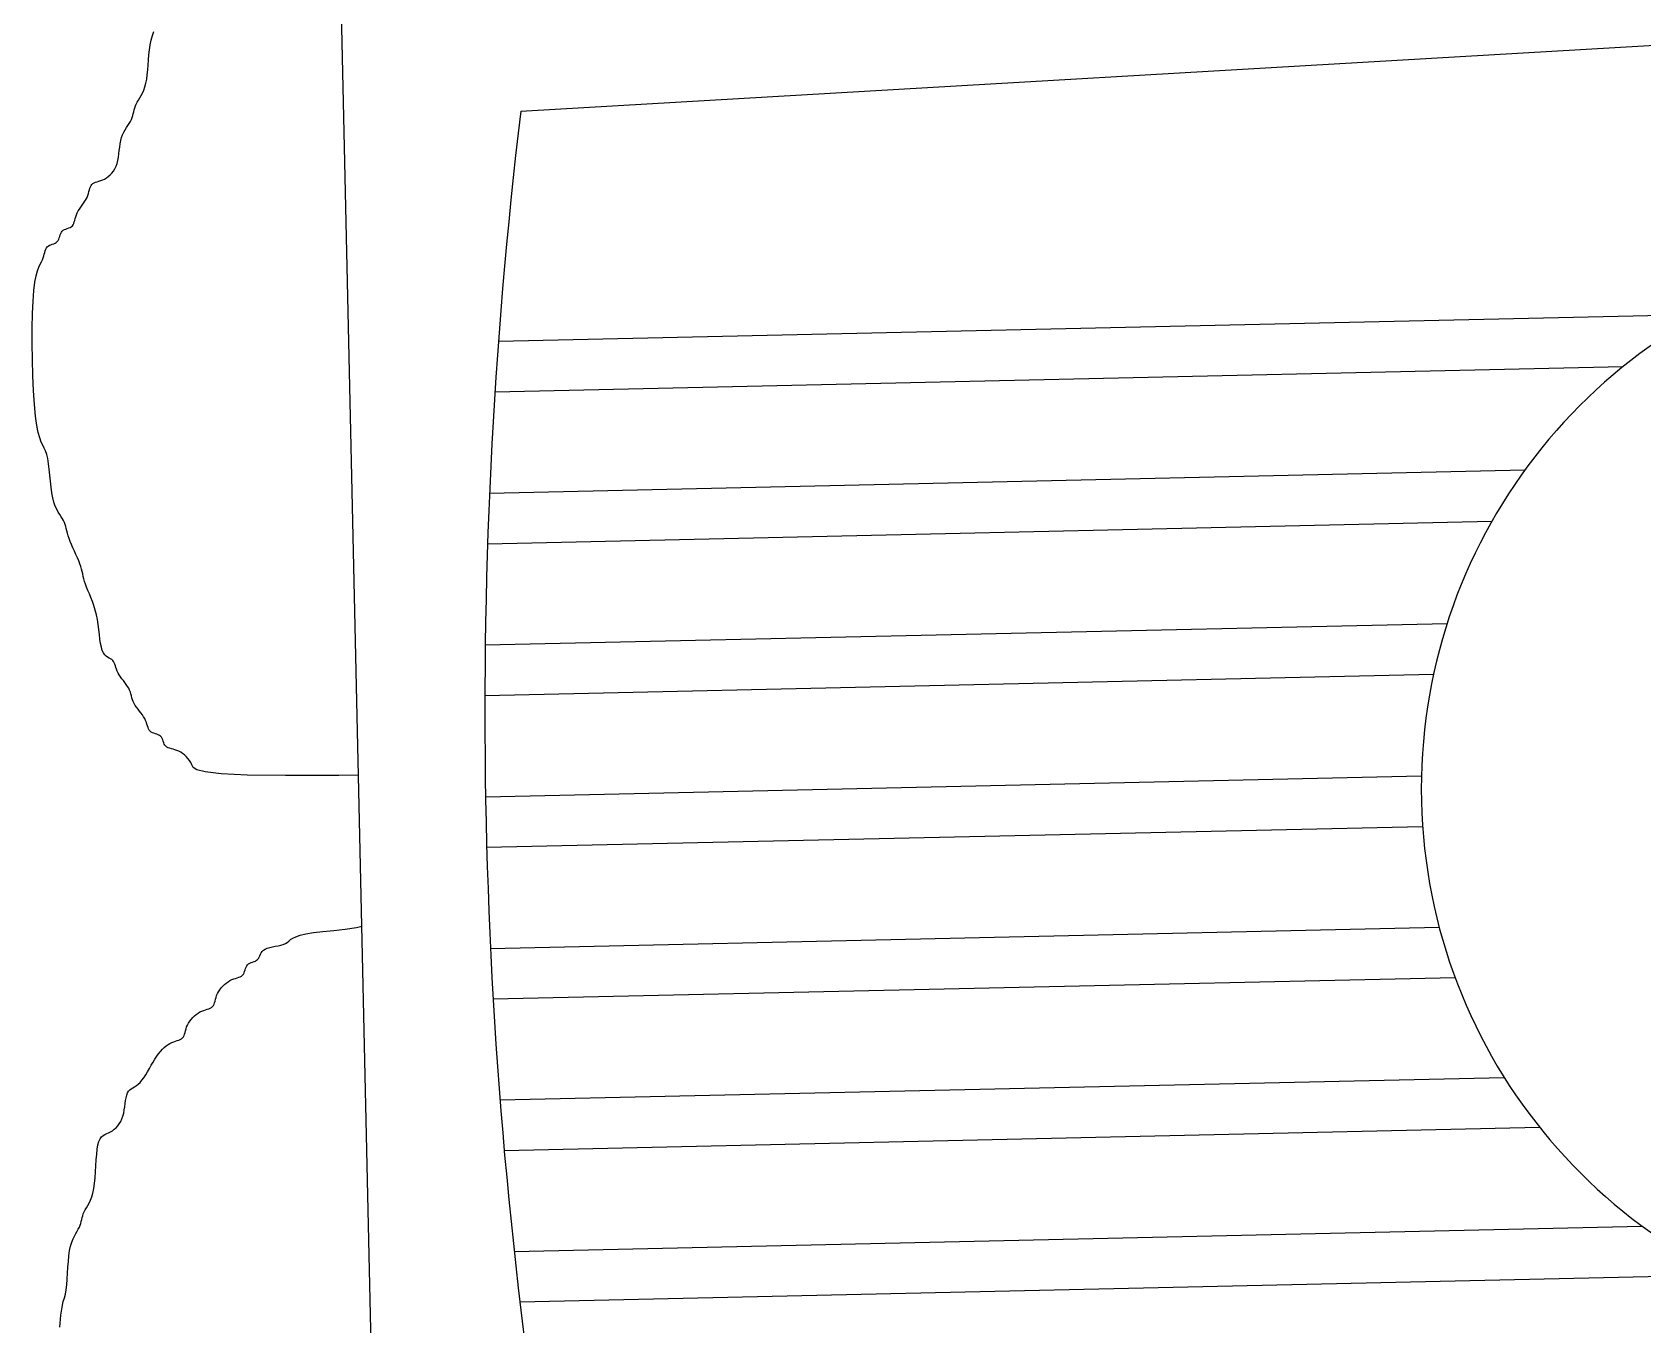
# Model space of a CAD drawing. Header units: millimetres. Extents: x 686.5 to 717.1, y 236.1 to 261.6.
# Drawn here: x 695.2594 to 695.3302, y 246.5323 to 246.5891 of the extents above; entities that cross this region are included whole.
import ezdxf

# ---------------------------------------------------------------- set-up
doc = ezdxf.new("R2010")
doc.units = ezdxf.units.MM
doc.layers.add('3', color=1, linetype='Continuous')
doc.layers.add('MUE', color=2, linetype='Continuous')

# ---------------------------------------------------------------- blocks, each defined once
blk = doc.blocks.new('ESCRITORIO1')
at = {"layer": '3', "color": 2}
for p, q in [((-0.09896227138382585, 0.3315059576092736), (-0.09685515831247926, 0.331201360522396)), ((-0.09685515831247926, 0.331201360522396), (-0.09544403664247625, 0.3309143605013247)), ((-0.09544403664247625, 0.3309143605013247), (-0.09451246022467785, 0.3306500300187807)), ((-0.09451246022467785, 0.3306500300187807), (-0.09384398290985274, 0.330413441547428)), ((-0.09384398290985274, 0.330413441547428), (-0.0932221585489259, 0.3302096675600161)), ((-0.0932221585489259, 0.3302096675600161), (-0.09247281131163021, 0.3300413342759221)), ((-0.09247281131163021, 0.3300413342759221), (-0.09159084664344164, 0.3299012829014103)), ((-0.09159084664344164, 0.3299012829014103), (-0.09061344030870089, 0.3297799083894937)), ((-0.09061344030870089, 0.3297799083894937), (-0.08957776807181261, 0.3296676056930892)), ((-0.08957776807181261, 0.3296676056930892), (-0.08852100569714594, 0.3295547697651529)), ((-0.08852100569714594, 0.3295547697651529), (-0.08748032894905577, 0.329431795558687)), ((-0.08748032894905577, 0.329431795558687), (-0.08649291359194677, 0.3292890780266795)), ((-0.08649291359194677, 0.3292890780266795), (-0.08559593539015253, 0.329117012122051)), ((-0.08559593539015253, 0.329117012122051), (-0.08481769329736011, 0.3289092833542568)), ((-0.08481769329736011, 0.3289092833542568), (-0.08415097902437907, 0.3286727394587174)), ((-0.08415097902437907, 0.3286727394587174), (-0.08357970747137244, 0.3284175187272211)), ((-0.08357970747137244, 0.3284175187272211), (-0.08308779353838247, 0.3281537594516912)), ((-0.08308779353838247, 0.3281537594516912), (-0.08265915212554376, 0.3278915999239196)), ((-0.08265915212554376, 0.3278915999239196), (-0.0822776981329838, 0.3276411784357975)), ((-0.0822776981329838, 0.3276411784357975), (-0.08192734646078037, 0.3274126332791454)), ((-0.08192734646078037, 0.3274126332791454), (-0.0815920120091107, 0.3272161027458544)), ((-0.0815920120091107, 0.3272161027458544), (-0.08125833502378299, 0.327058279009151)), ((-0.08125833502378299, 0.327058279009151), (-0.0809238571337545, 0.3269320697680769)), ((-0.0809238571337545, 0.3269320697680769), (-0.08058884531365607, 0.3268269366029379)), ((-0.08058884531365607, 0.3268269366029379), (-0.0802535665381896, 0.3267323410941891)), ((-0.0802535665381896, 0.3267323410941891), (-0.07991828778202859, 0.3266377448221611)), ((-0.07991828778202859, 0.3266377448221611), (-0.07958327601981807, 0.3265326093672769)), ((-0.07958327601981807, 0.3265326093672769), (-0.07924879822627418, 0.3264063963099311)), ((-0.07924879822627418, 0.3264063963099311), (-0.07891512137603485, 0.3262485672304898)), ((-0.07891512137603485, 0.3262485672304898), (-0.07857978714030622, 0.3260520298926046)), ((-0.07857978714030622, 0.3260520298926046), (-0.07822943597636822, 0.3258234767931825)), ((-0.07822943597636822, 0.3258234767931825), (-0.07784798303809737, 0.3255730466123339)), ((-0.07784798303809737, 0.3255730466123339), (-0.07741934347919965, 0.3253108780301694)), ((0.04521920889872888, 0.3254018144071082), (0.04589701939530499, 0.3256043640739783)), ((0.04589701939530499, 0.3256043640739783), (0.04668475720933429, 0.3257724994625733)), ((0.04668475720933429, 0.3257724994625733), (0.04758927524083845, 0.3258990173220582)), ((0.04758927524083845, 0.3258990173220582), (0.04858263018865472, 0.3259916541413759)), ((0.04858263018865472, 0.3259916541413759), (0.0496281797014646, 0.326061881344458)), ((0.0496281797014646, 0.326061881344458), (0.05068928142787854, 0.3261211703551687)), ((0.05068928142787854, 0.3261211703551687), (0.05172929301647855, 0.326180992597358)), ((0.05172929301647855, 0.326180992597358), (0.05271157211593192, 0.3262528194949255)), ((0.05271157211593192, 0.3262528194949255), (0.05359947637486329, 0.3263481224717957)), ((0.05359947637486329, 0.3263481224717957), (0.05435636344184047, 0.3264783729518186)), ((0.05435636344184047, 0.3264783729518186), (0.05496483530416896, 0.3266510408026306)), ((0.05496483530416896, 0.3266510408026306), (0.05548447130354361, 0.3268575896669788)), ((0.05548447130354361, 0.3268575896669788), (0.05599409512032594, 0.3270854816312863)), ((0.05599409512032594, 0.3270854816312863), (0.05657253043486321, 0.3273221787820653)), ((0.05657253043486321, 0.3273221787820653), (0.05729860092751693, 0.3275551432057782)), ((0.05729860092751693, 0.3275551432057782), (0.05825113027857043, 0.3277718369889016)), ((0.05825113027857043, 0.3277718369889016), (0.05950894216847757, 0.3279597222178694)), ((0.05950894216847757, 0.3279597222178694), (0.06115086027746486, 0.3281062609792187)), ((0.06115086027746486, 0.3281062609792187), (0.06322411665259153, 0.3282014716013748)), ((0.06322411665259153, 0.3282014716013748), (0.0656495768069334, 0.328245597381013)), ((0.0656495768069334, 0.328245597381013), (0.06831651462033506, 0.3282414378567786)), ((0.06831651462033506, 0.3282414378567786), (0.07111420397257717, 0.3281917925672566)), ((0.07111420397257717, 0.3281917925672566), (0.07393191874337646, 0.3280994610511776)), ((0.07393191874337646, 0.3280994610511776), (0.0766589328125491, 0.3279672428471052)), ((0.0766589328125491, 0.3279672428471052), (0.07918452005989707, 0.3277979374937345)), ((0.07918452005989707, 0.3277979374937345), (0.08139795436515129, 0.3275943445297109)), ((0.08139795436515129, 0.3275943445297109), (0.08321579610161933, 0.3273603310932991)), ((0.08321579610161933, 0.3273603310932991), (0.08466375161680872, 0.3271040347216179)), ((0.08466375161680872, 0.3271040347216179), (0.08579481375172548, 0.3268346605513166)), ((0.08579481375172548, 0.3268346605513166), (0.0866619753473401, 0.3265614137191619)), ((0.0866619753473401, 0.3265614137191619), (0.08731822924472254, 0.32629349936186)), ((0.08731822924472254, 0.32629349936186), (0.08781656828485751, 0.3260401226161456)), ((0.08781656828485751, 0.3260401226161456), (0.0882099853087368, 0.3258104886186999)), ((0.0882099853087368, 0.3258104886186999), (0.0885514731574446, 0.325613802506286)), ((0.0885514731574446, 0.325613802506286), (0.0888842694126879, 0.3254560010693233)), ((-0.07741934347919965, 0.3253108780301694), (-0.07692743245358713, 0.3250471097268566)), ((-0.07692743245358713, 0.3250471097268566), (-0.07635616511500132, 0.3247918803825627)), ((-0.07635616511500132, 0.3247918803825627), (-0.07568945661731163, 0.3245553286773948)), ((-0.07568945661731163, 0.3245553286773948), (-0.07491122211429513, 0.324347593291467)), ((-0.07491122211429513, 0.324347593291467), (-0.07401425344121293, 0.3241755222497602)), ((-0.07401425344121293, 0.3241755222497602), (-0.07302684915912039, 0.3240328009562994)), ((-0.07302684915912039, 0.3240328009562994), (-0.07198618451052852, 0.3239098241599088)), ((-0.07198618451052852, 0.3239098241599088), (-0.07092943473794833, 0.3237969866094268)), ((-0.07092943473794833, 0.3237969866094268), (-0.06989377508381978, 0.3236846830537239)), ((-0.06989377508381978, 0.3236846830537239), (-0.0689163807906894, 0.3235633082415923)), ((-0.0689163807906894, 0.3235633082415923), (-0.06803442710106111, 0.3234232569219309)), ((-0.06803442710106111, 0.3234232569219309), (-0.06728508925738197, 0.3232549238434963)), ((-0.06728508925738197, 0.3232549238434963), (-0.06669493051448683, 0.32305107172402)), ((-0.06669493051448683, 0.32305107172402), (-0.06624806617618617, 0.3228139351563399)), ((-0.06624806617618617, 0.3228139351563399), (-0.06591799955864985, 0.3225481167021798)), ((0.03774031596484662, 0.32265057529996), (0.03832463726845958, 0.322876587373262)), ((0.03832463726845958, 0.322876587373262), (0.03888733605541717, 0.3230820554172666)), ((0.03888733605541717, 0.3230820554172666), (0.03941760054063081, 0.3232567074306694)), ((0.03941760054063081, 0.3232567074306694), (0.03990734402309926, 0.3233937176009221)), ((0.03990734402309926, 0.3233937176009221), (0.0403593801378932, 0.3235000448709187)), ((0.0403593801378932, 0.3235000448709187), (0.04077924760404983, 0.3235860943723949)), ((0.04077924760404983, 0.3235860943723949), (0.0411724851406774, 0.3236622712370547)), ((0.0411724851406774, 0.3236622712370547), (0.04154463146679888, 0.3237389805965769)), ((0.04154463146679888, 0.3237389805965769), (0.04190122530148699, 0.3238266275827257)), ((0.04190122530148699, 0.3238266275827257), (0.0422478053638784, 0.3239356173271446)), ((0.0422478053638784, 0.3239356173271446), (0.04258991037296056, 0.3240763549616297)), ((0.04258991037296056, 0.3240763549616297), (0.04293474791970198, 0.3242556883982388)), ((0.04293474791970198, 0.3242556883982388), (0.04329620108246246, 0.324466236670883)), ((0.04329620108246246, 0.324466236670883), (0.04368982181154024, 0.3246970615937919)), ((0.04368982181154024, 0.3246970615937919), (0.04413116205709855, 0.3249372249812943)), ((0.04413116205709855, 0.3249372249812943), (0.04463577376942851, 0.3251757886476128)), ((0.04463577376942851, 0.3251757886476128), (0.04521920889872888, 0.3254018144071082)), ((0.0888842694126879, 0.3254560010693233), (0.08921259061948206, 0.3253299477131861)), ((0.08921259061948206, 0.3253299477131861), (0.08953089806360026, 0.3252252374970155)), ((0.08953089806360026, 0.3252252374970155), (0.08983365303075175, 0.325131465479874)), ((0.08983365303075175, 0.325131465479874), (0.09011531680675233, 0.3250382267208387)), ((0.09011531680675233, 0.3250382267208387), (0.09037035067729704, 0.324935116279061)), ((0.09037035067729704, 0.324935116279061), (0.09059321592817327, 0.3248117292136428)), ((0.09059321592817327, 0.3248117292136428), (0.09077837384509024, 0.3246576605836538)), ((0.09077837384509024, 0.3246576605836538), (0.09092301079549969, 0.3244659515416259)), ((0.09092301079549969, 0.3244659515416259), (0.09103521347314825, 0.324243427613883)), ((0.09103521347314825, 0.324243427613883), (0.0911257936533687, 0.3240003604200652)), ((0.0911257936533687, 0.3240003604200652), (0.09120556311162176, 0.3237470215799476)), ((0.09120556311162176, 0.3237470215799476), (0.09128533362326863, 0.3234936827131669)), ((0.09128533362326863, 0.3234936827131669), (0.09137591696374159, 0.323250615439477)), ((0.09137591696374159, 0.323250615439477), (0.09148812490835212, 0.3230280913785393)), ((0.09148812490835212, 0.3230280913785393), (0.09163276923257513, 0.3228363821501041)), ((0.09163276923257513, 0.3228363821501041), (0.09181705774188487, 0.3226823354698958)), ((-0.06591799955864985, 0.3225481167021798), (-0.06567823397805483, 0.3222582189232384)), ((-0.06567823397805483, 0.3222582189232384), (-0.0655022727504786, 0.3219488443812075)), ((-0.0655022727504786, 0.3219488443812075), (-0.06536361919211942, 0.3216245956377826)), ((-0.06536361919211942, 0.3216245956377826), (-0.06523577661911162, 0.3212900752546872)), ((-0.06523577661911162, 0.3212900752546872), (-0.0650922483475469, 0.3209498857936204)), ((-0.0650922483475469, 0.3209498857936204), (-0.0649109316479155, 0.3206087409106146)), ((-0.0649109316479155, 0.3206087409106146), (-0.0646872996076695, 0.3202717986390411)), ((-0.0646872996076695, 0.3202717986390411), (-0.06442121926863109, 0.3199443281066365)), ((-0.06442121926863109, 0.3199443281066365), (-0.06411255767254431, 0.319631598441088)), ((0.0281633936586303, 0.3196904964455669), (0.0288657363417002, 0.3199240607902034)), ((0.0288657363417002, 0.3199240607902034), (0.02952589664243277, 0.3201586916511481)), ((0.02952589664243277, 0.3201586916511481), (0.03014360811762629, 0.3203838507862358)), ((0.03014360811762629, 0.3203838507862358), (0.03071860432415718, 0.3205889999533937)), ((0.03071860432415718, 0.3205889999533937), (0.03125061881888058, 0.3207636009104569)), ((0.03125061881888058, 0.3207636009104569), (0.03174123157307207, 0.3209005837563623)), ((0.03174123157307207, 0.3209005837563623), (0.03219940821587386, 0.3210067519538988)), ((0.03219940821587386, 0.3210067519538988), (0.03263596079085573, 0.3210923773070036)), ((0.03263596079085573, 0.3210923773070036), (0.03306170134154485, 0.3211677316194752)), ((0.03306170134154485, 0.3211677316194752), (0.03348744191156783, 0.3212430866952225)), ((0.03348744191156783, 0.3212430866952225), (0.0339239945444092, 0.3213287143380725)), ((0.0339239945444092, 0.3213287143380725), (0.03438217128370979, 0.3214348863518772)), ((0.03438217128370979, 0.3214348863518772), (0.03487278417300388, 0.321571874540524)), ((0.03487278417300388, 0.321571874540524), (0.03540304128440397, 0.3217465267403625)), ((0.03540304128440397, 0.3217465267403625), (0.03596573480434273, 0.3219519949175336)), ((0.03596573480434273, 0.3219519949175336), (0.03655005294773872, 0.3221780070707361)), ((0.03655005294773872, 0.3221780070707361), (0.03714518392960287, 0.3224142911986654)), ((0.03714518392960287, 0.3224142911986654), (0.03774031596484662, 0.32265057529996)), ((0.09181705774188487, 0.3226823354698958), (0.09203378236263404, 0.3225591034380599)), ((0.09203378236263404, 0.3225591034380599), (0.09227213105121024, 0.3224564142506523)), ((0.09227213105121024, 0.3224564142506523), (0.09252129176407209, 0.3223639961038813)), ((0.09252129176407209, 0.3223639961038813), (0.09277045245760007, 0.3222715771938311)), ((0.09277045245760007, 0.3222715771938311), (0.09300880108828835, 0.3221688857166782)), ((0.09300880108828835, 0.3221688857166782), (0.0932255256125174, 0.3220456498685706)), ((0.0932255256125174, 0.3220456498685706), (0.0934098139868027, 0.3218915978456245)), ((0.0934098139868027, 0.3218915978456245), (0.09355445813892516, 0.3216998818114831)), ((0.09355445813892516, 0.3216998818114831), (0.09366666588255157, 0.3214773498000092)), ((0.09366666588255157, 0.3214773498000092), (0.0937572490026497, 0.3212342738125074)), ((0.0937572490026497, 0.3212342738125074), (0.09383701928436494, 0.3209809258502752)), ((0.09383701928436494, 0.3209809258502752), (0.09391678851265084, 0.3207275779146812)), ((0.09391678851265084, 0.3207275779146812), (0.09400736847258884, 0.3204845020070763)), ((0.09400736847258884, 0.3204845020070763), (0.09411957094918222, 0.3202619701287723)), ((0.09411957094918222, 0.3202619701287723), (0.09426420772749822, 0.3200702542810667)), ((0.09426420772749822, 0.3200702542810667), (0.09444936550858074, 0.3199161802765147)), ((0.09444936550858074, 0.3199161802765147), (0.09467223065734487, 0.3197927891722152)), ((-0.06411255767254431, 0.319631598441088), (-0.06376118186116742, 0.3193388787701359)), ((-0.06376118186116742, 0.3193388787701359), (-0.06336695887630839, 0.319071438221485)), ((-0.06336695887630839, 0.319071438221485), (-0.06292975575971838, 0.3188345459228472)), ((-0.06292975575971838, 0.3188345459228472), (-0.06244943955321958, 0.3186334710019381)), ((-0.06244943955321958, 0.3186334710019381), (-0.06192858017656278, 0.3184709146799314)), ((-0.06192858017656278, 0.3184709146799314), (-0.06138055906154705, 0.3183393065515148)), ((-0.06138055906154705, 0.3183393065515148), (-0.06082146051807769, 0.3182285083049017)), ((-0.06082146051807769, 0.3182285083049017), (-0.0602673688559392, 0.3181283816282701)), ((-0.0602673688559392, 0.3181283816282701), (-0.05973436838500845, 0.3180287882097801)), ((-0.05973436838500845, 0.3180287882097801), (-0.05923854341506285, 0.3179195897375813)), ((-0.05923854341506285, 0.3179195897375813), (-0.05879597825601479, 0.3177906478998906)), ((-0.05879597825601479, 0.3177906478998906), (-0.05842275721763457, 0.3176318243848257)), ((-0.05842275721763457, 0.3176318243848257), (-0.05812874657798517, 0.317435459880123)), ((-0.05812874657798517, 0.317435459880123), (-0.05789894048761113, 0.3172038110716748)), ((-0.05789894048761113, 0.3172038110716748), (-0.05771211506529283, 0.3169416136448859)), ((0.01793037120088314, 0.3170089310206343), (0.01806651250364411, 0.3172462659125195)), ((0.01806651250364411, 0.3172462659125195), (0.0182240119674546, 0.3174936057750521)), ((0.0182240119674546, 0.3174936057750521), (0.01842369381365216, 0.3177398791213051)), ((0.01842369381365216, 0.3177398791213051), (0.0186863822635388, 0.3179740144643297)), ((0.0186863822635388, 0.3179740144643297), (0.01903290153848758, 0.3181849403172201)), ((0.01903290153848758, 0.3181849403172201), (0.01948407585979339, 0.3183615851929993)), ((0.01948407585979339, 0.3183615851929993), (0.02005378799783131, 0.3184965681015228)), ((0.02005378799783131, 0.3184965681015228), (0.02072815491889912, 0.3185972700396142)), ((0.02072815491889912, 0.3185972700396142), (0.02148635213834638, 0.3186747625008373)), ((0.02148635213834638, 0.3186747625008373), (0.02230755517143024, 0.3187401169788338)), ((0.02230755517143024, 0.3187401169788338), (0.02317093953348603, 0.3188044049672101)), ((0.02317093953348603, 0.3188044049672101), (0.02405568073983488, 0.3188786979595335)), ((0.02405568073983488, 0.3188786979595335), (0.02494095430576238, 0.3189740674493784)), ((0.02494095430576238, 0.3189740674493784), (0.02580593574659673, 0.3191015849303902)), ((0.02580593574659673, 0.3191015849303902), (0.02663322691790171, 0.3192687202735414)), ((0.02663322691790171, 0.3192687202735414), (0.02741913503631821, 0.3194685368592829)), ((0.02741913503631821, 0.3194685368592829), (0.0281633936586303, 0.3196904964455669)), ((0.09467223065734487, 0.3197927891722152), (0.09492726445471078, 0.319689675836436)), ((0.09492726445471078, 0.319689675836436), (0.09520892818163418, 0.3195964351374734)), ((0.09520892818163418, 0.3195964351374734), (0.09551168311904235, 0.3195026619436518)), ((0.09551168311904235, 0.3195026619436518), (0.09582999054787678, 0.3193979511232037)), ((0.09582999054787678, 0.3193979511232037), (0.09615831174904343, 0.3192718975444819)), ((0.09615831174904343, 0.3192718975444819), (0.09649110800351934, 0.319114096075694)), ((0.09649110800351934, 0.319114096075694), (0.09682380803140944, 0.3189176321497342)), ((0.09682380803140944, 0.3189176321497342), (0.09715571030999826, 0.3186895534574532)), ((0.09715571030999826, 0.3186895534574532), (0.0974870807556627, 0.3184403982543316)), ((0.0974870807556627, 0.3184403982543316), (0.09781818528488628, 0.3181807047957612)), ((0.09781818528488628, 0.3181807047957612), (0.09814928981410986, 0.3179210113372157)), ((0.09814928981410986, 0.3179210113372157), (0.09848066025980273, 0.3176718561340657)), ((0.09848066025980273, 0.3176718561340657), (0.09881256253836312, 0.3174437774418131)), ((0.09881256253836312, 0.3174437774418131), (0.09914526256628164, 0.3172473135158249)), ((0.09914526256628164, 0.3172473135158249), (0.09947805882153204, 0.3170895120788622)), ((0.09947805882153204, 0.3170895120788622), (0.09980638002835462, 0.3169634587227534)), ((-0.05771211506529283, 0.3169416136448859), (-0.05754704642982489, 0.3166536032852036)), ((-0.05754704642982489, 0.3166536032852036), (-0.05738251069991662, 0.3163445156780362)), ((-0.05738251069991662, 0.3163445156780362), (-0.05719728399441237, 0.316019086508792)), ((-0.05719728399441237, 0.316019086508792), (-0.05697014243200726, 0.3156820514629146)), ((-0.05697014243200726, 0.3156820514629146), (-0.05667986213148168, 0.3153381462258089)), ((-0.05667986213148168, 0.3153381462258089), (-0.05631139287854126, 0.3149913839218144)), ((-0.05631139287854126, 0.3149913839218144), (-0.05587437912665649, 0.3146428874305585)), ((-0.05587437912665649, 0.3146428874305585), (-0.05538463899623736, 0.3142930570706319)), ((-0.05538463899623736, 0.3142930570706319), (-0.05485799060758723, 0.3139422931606717)), ((0.01296359521764856, 0.3142153066585323), (0.01330659929406863, 0.3144263213877814)), ((0.01330659929406863, 0.3144263213877814), (0.01365013731015807, 0.3146584125746053)), ((0.01365013731015807, 0.3146584125746053), (0.01399394229611062, 0.3149010419902467)), ((0.01399394229611062, 0.3149010419902467), (0.01433774728206316, 0.3151436714058882)), ((0.01433774728206316, 0.3151436714058882), (0.01468128529818102, 0.3153757625927405)), ((0.01468128529818102, 0.3153757625927405), (0.01502428937457978, 0.3155867773219612)), ((0.01502428937457978, 0.3155867773219612), (0.01536649254147449, 0.3157661773648179)), ((0.01536649254147449, 0.3157661773648179), (0.01570683801922712, 0.3159069594544874)), ((0.01570683801922712, 0.3159069594544874), (0.01604110978968976, 0.3160162601722725)), ((0.01604110978968976, 0.3160162601722725), (0.01636430202485428, 0.3161047510615482)), ((0.01636430202485428, 0.3161047510615482), (0.01667140889676233, 0.3161831036656153)), ((0.01667140889676233, 0.3161831036656153), (0.01695742457748395, 0.3162619895278205)), ((0.01695742457748395, 0.3162619895278205), (0.01721734323909629, 0.3163520801915141)), ((0.01721734323909629, 0.3163520801915141), (0.01744615905359126, 0.3164640472000215)), ((0.01744615905359126, 0.3164640472000215), (0.01763886619306732, 0.3166085620966328)), ((0.01763886619306732, 0.3166085620966328), (0.01779476383779155, 0.3167926725863843)), ((0.01779476383779155, 0.3167926725863843), (0.01793037120088314, 0.3170089310206343)), ((0.09980638002835462, 0.3169634587227534), (0.1001246874724657, 0.3168587485065544)), ((0.1001246874724657, 0.3168587485065544), (0.1004274424396243, 0.3167649764893845)), ((0.1004274424396243, 0.3167649764893845), (0.1007091062155965, 0.3166717377303812)), ((0.1007091062155965, 0.3166717377303812), (0.1009641400861341, 0.3165686272886283)), ((0.1009641400861341, 0.3165686272886283), (0.1011870053370174, 0.3164452402231852)), ((0.1011870053370174, 0.3164452402231852), (0.1013721632539628, 0.3162911715931926)), ((0.1013721632539628, 0.3162911715931926), (0.1015167780007715, 0.3160985843643225)), ((0.1015167780007715, 0.3160985843643225), (0.101628825253222, 0.3158699131286866)), ((0.101628825253222, 0.3158699131286866), (0.1017189835651564, 0.3156101603848676)), ((0.1017189835651564, 0.3156101603848676), (0.101797931490367, 0.3153243286315401)), ((0.101797931490367, 0.3153243286315401), (0.1018763475826816, 0.3150174203673117)), ((0.1018763475826816, 0.3150174203673117), (0.101964910395921, 0.3146944380909105)), ((0.101964910395921, 0.3146944380909105), (0.102074298483906, 0.3143603843009188)), ((0.102074298483906, 0.3143603843009188), (0.102215190400436, 0.3140202614960117)), ((-0.05485799060758723, 0.3139422931606717), (-0.05431025208118001, 0.3135909960191796)), ((-0.05431025208118001, 0.3135909960191796), (-0.05375724153737593, 0.3132395659647642)), ((-0.05375724153737593, 0.3132395659647642), (-0.05321477709657074, 0.3128884033159842)), ((-0.05321477709657074, 0.3128884033159842), (-0.05269867687913887, 0.3125379083913948)), ((-0.05269867687913887, 0.3125379083913948), (-0.05222212260901671, 0.3121884147569602)), ((-0.05222212260901671, 0.3121884147569602), (-0.05178775042412553, 0.3118399889678223)), ((-0.05178775042412553, 0.3118399889678223), (-0.0513955600659699, 0.3114926308265034)), ((-0.0513955600659699, 0.3114926308265034), (-0.05104555127601884, 0.3111463401355827)), ((0.006813624824467013, 0.3113337584304503), (0.007153970438132262, 0.3114745458946793)), ((0.007153970438132262, 0.3114745458946793), (0.00749617377707068, 0.3116539527432138)), ((0.00749617377707068, 0.3116539527432138), (0.007839178054481977, 0.3118649754229992)), ((0.007839178054481977, 0.3118649754229992), (0.008182716290917824, 0.312097075323635)), ((0.008182716290917824, 0.312097075323635), (0.008526521506837526, 0.3123397138347279)), ((0.008526521506837526, 0.3123397138347279), (0.008870326722750121, 0.3125823523457925)), ((0.008870326722750121, 0.3125823523457925), (0.009213864959157547, 0.3128144522464282)), ((0.009213864959157547, 0.3128144522464282), (0.009556869236597265, 0.313025474926242)), ((0.009556869236597265, 0.313025474926242), (0.009899072575507262, 0.3132048817747481)), ((0.009899072575507262, 0.3132048817747481), (0.0102402969888189, 0.3133456470198901)), ((0.0102402969888189, 0.3133456470198901), (0.01058072045883307, 0.3134547962429615)), ((0.01058072045883307, 0.3134547962429615), (0.01092060996018063, 0.3135428678635428)), ((0.01092060996018063, 0.3135428678635428), (0.01126023246754215, 0.3136204003012431)), ((0.01126023246754215, 0.3136204003012431), (0.01159985495560534, 0.3136979319757209)), ((0.01159985495560534, 0.3136979319757209), (0.01193974439907919, 0.3137860013065286)), ((0.01193974439907919, 0.3137860013065286), (0.01228016777258034, 0.3138951467133282)), ((0.01228016777258034, 0.3138951467133282), (0.0126213920508107, 0.3140359066157288)), ((0.0126213920508107, 0.3140359066157288), (0.01296359521764856, 0.3142153066585323)), ((0.102215190400436, 0.3140202614960117), (0.1023965071000674, 0.3136791166130024)), ((0.1023965071000674, 0.3136791166130024), (0.1026201391403063, 0.3133421743414289)), ((0.1026201391403063, 0.3133421743414289), (0.1028862194793732, 0.3130147038090243)), ((0.1028862194793732, 0.3130147038090243), (0.1031948810754599, 0.3127019741434509)), ((0.1031948810754599, 0.3127019741434509), (0.1035462568868439, 0.3124092544724952)), ((0.1035462568868439, 0.3124092544724952), (0.103940479871703, 0.3121418139238727)), ((0.103940479871703, 0.3121418139238727), (0.1043776829882574, 0.3119049216252385)), ((0.1043776829882574, 0.3119049216252385), (0.1048579991947847, 0.3117038467043542)), ((0.1048579991947847, 0.3117038467043542), (0.1053797373263876, 0.3115412681325189)), ((0.1053797373263876, 0.3115412681325189), (0.1059339097259269, 0.3114095042556357)), ((0.1059339097259269, 0.3114095042556357), (0.1065097046132166, 0.3112982832631879)), ((-0.05104555127601884, 0.3111463401355827), (-0.05073772379573427, 0.310801116697526)), ((-0.05073772379573427, 0.310801116697526), (-0.05047207736658521, 0.3104569603149372)), ((-0.05047207736658521, 0.3104569603149372), (-0.05024861173006911, 0.3101138707902606)), ((-0.05024861173006911, 0.3101138707902606), (-0.05006732662765501, 0.3097718479261005)), ((-0.05006732662765501, 0.3097718479261005), (-0.04992644208491726, 0.3094317253076291)), ((-0.04992644208491726, 0.3094317253076291), (-0.04981705926395108, 0.3090976716508074)), ((-0.04981705926395108, 0.3090976716508074), (-0.04972849961090731, 0.3087746894542782)), ((-0.04972849961090731, 0.3087746894542782), (-0.04965008457202202, 0.3084677812167378)), ((0.003278508641933797, 0.3085091983394541), (0.003521742136804562, 0.3085997108617491)), ((0.003521742136804562, 0.3085997108617491), (0.003744417326821292, 0.3087118331264449)), ((0.003744417326821292, 0.3087118331264449), (0.003936255059500127, 0.3088563700046905)), ((0.003936255059500127, 0.3088563700046905), (0.004090402522642478, 0.3090405247450434)), ((0.004090402522642478, 0.3090405247450434), (0.00421371226511269, 0.3092570941056358)), ((0.00421371226511269, 0.3092570941056358), (0.004316463175989327, 0.3094952732218914)), ((0.004316463175989327, 0.3094952732218914), (0.004408934144365162, 0.3097442572293261)), ((0.004408934144365162, 0.3097442572293261), (0.004501404059340075, 0.3099932412633635)), ((0.004501404059340075, 0.3099932412633635), (0.004604151810021051, 0.310231420459548)), ((0.004604151810021051, 0.310231420459548), (0.004727456285472442, 0.3104479899532819)), ((0.004727456285472442, 0.3104479899532819), (0.004881596374829655, 0.310632144880099)), ((0.004881596374829655, 0.310632144880099), (0.005074303515108625, 0.310776659808532)), ((0.005074303515108625, 0.310776659808532), (0.00530311933525951, 0.3108886270396241)), ((0.00530311933525951, 0.3108886270396241), (0.005563038012120103, 0.3109787183075703)), ((0.005563038012120103, 0.3109787183075703), (0.005849053722599251, 0.3110576053464555)), ((0.005849053722599251, 0.3110576053464555), (0.006156160643548958, 0.3111359598904784)), ((0.006156160643548958, 0.3111359598904784), (0.006479352951885176, 0.3112244536737521)), ((0.006479352951885176, 0.3112244536737521), (0.006813624824467013, 0.3113337584304503)), ((0.1065097046132166, 0.3112982832631879), (0.107096310208, 0.3111973333446123)), ((0.107096310208, 0.3111973333446123), (0.1076829147301197, 0.3110963826894491)), ((0.1076829147301197, 0.3110963826894491), (0.1082587063992904, 0.3109851594871316)), ((0.1082587063992904, 0.3109851594871316), (0.108812873435383, 0.310853391927143)), ((0.108812873435383, 0.310853391927143), (0.109334604058084, 0.3106908081990056)), ((0.109334604058084, 0.3106908081990056), (0.1098158117029371, 0.31049058267768)), ((0.1098158117029371, 0.31049058267768), (0.1102593106681766, 0.3102596744801858)), ((0.1102593106681766, 0.3102596744801858), (0.110670640467724, 0.3100084889091228)), ((0.110670640467724, 0.3100084889091228), (0.1110553406155432, 0.3097474312670165)), ((0.1110553406155432, 0.3097474312670165), (0.1114189506256054, 0.3094869068563852)), ((0.1114189506256054, 0.3094869068563852), (0.1117670100117962, 0.3092373209798396)), ((0.1117670100117962, 0.3092373209798396), (0.112105058288094, 0.3090090789398978)), ((0.112105058288094, 0.3090090789398978), (0.1124386349684556, 0.3088125860390818)), ((0.1124386349684556, 0.3088125860390818), (0.1127723118186665, 0.3086547569596405)), ((0.1127723118186665, 0.3086547569596405), (0.1131067896122389, 0.3085285439022663)), ((-0.04965008457202202, 0.3084677812167378), (-0.04957113559338211, 0.3081819494367757)), ((-0.04957113559338211, 0.3081819494367757), (-0.04948097412125207, 0.3079221966130277)), ((-0.04948097412125207, 0.3079221966130277), (-0.04936892160178985, 0.307693525244197)), ((-0.04936892160178985, 0.307693525244197), (-0.04922429948118889, 0.3075009378289195)), ((-0.04922429948118889, 0.3075009378289195), (-0.04903913221532008, 0.3073468689625543)), ((-0.04903913221532008, 0.3073468689625543), (-0.04881625629873554, 0.3072234816274744)), ((-0.04881625629873554, 0.3072234816274744), (-0.04856121123583534, 0.3071203709027124)), ((-0.04856121123583534, 0.3071203709027124), (-0.04827953653080641, 0.3070271318673825)), ((-0.04827953653080641, 0.3070271318673825), (-0.04797677168801329, 0.3069333596005492)), ((-0.04797677168801329, 0.3069333596005492), (-0.04765845621173526, 0.30682864918127)), ((-0.04765845621173526, 0.30682864918127), (-0.04733012960623029, 0.3067025956886376)), ((-0.04733012960623029, 0.3067025956886376), (-0.04699733137587714, 0.3065447942017343)), ((-0.04699733137587714, 0.3065447942017343), (-0.04666553428240405, 0.3063474743568513)), ((-0.04666553428240405, 0.3063474743568513), (-0.04633994411788223, 0.3061134040190296)), ((-0.04633994411788223, 0.3061134040190296), (-0.04602569993177497, 0.3058479856105691)), ((-0.04602569993177497, 0.3058479856105691), (-0.04572794077364506, 0.3055566215537411)), ((0.0009591514681730473, 0.3054456472482379), (0.001157027373331232, 0.3057772048329142)), ((0.001157027373331232, 0.3057772048329142), (0.001314919870324616, 0.3061097733361784)), ((0.001314919870324616, 0.3061097733361784), (0.001441044202458386, 0.3064378725589911)), ((0.001441044202458386, 0.3064378725589911), (0.001545812480316044, 0.3067559667578585)), ((0.001545812480316044, 0.3067559667578585), (0.001639636814658729, 0.3070585201893437)), ((0.001639636814658729, 0.3070585201893437), (0.001732929316069942, 0.3073399971099917)), ((0.001732929316069942, 0.3073399971099917), (0.001836102095261083, 0.307594861776245)), ((0.001836102095261083, 0.307594861776245), (0.001959567262879602, 0.3078175784447303)), ((0.001959567262879602, 0.3078175784447303), (0.002113736929651111, 0.3080026113719292)), ((0.002113736929651111, 0.3080026113719292), (0.00230557466232284, 0.3081471482501748)), ((0.00230557466232284, 0.3081471482501748), (0.002528249852311149, 0.3082592705148706)), ((0.002528249852311149, 0.3082592705148706), (0.002771483347210335, 0.3083497830371904)), ((0.002771483347210335, 0.3083497830371904), (0.003024995994572066, 0.3084294906883081)), ((0.003024995994572066, 0.3084294906883081), (0.003278508641933797, 0.3085091983394541)), ((0.1131067896122389, 0.3085285439022663), (0.1134418013744138, 0.308423408447382)), ((0.1134418013744138, 0.308423408447382), (0.113777080130582, 0.308328812175354)), ((0.113777080130582, 0.308328812175354), (0.1141123589060768, 0.3082342166666017)), ((0.1141123589060768, 0.3082342166666017), (0.1144473707261469, 0.3081290835014627)), ((0.1144473707261469, 0.3081290835014627), (0.1147818486161754, 0.3080028742603886)), ((0.1147818486161754, 0.3080028742603886), (0.1151155256015315, 0.3078450505237136)), ((0.1151155256015315, 0.3078450505237136), (0.1154499812535832, 0.3076485422094848)), ((0.1154499812535832, 0.3076485422094848), (0.1157941813283259, 0.3074201525864844)), ((0.1157941813283259, 0.3074201525864844), (0.1161589381278461, 0.3071701532610298)), ((0.1161589381278461, 0.3071701532610298), (0.1165550639542801, 0.3069088158395807)), ((0.1165550639542801, 0.3069088158395807), (0.1169933711096789, 0.3066464119284618)), ((0.1169933711096789, 0.3066464119284618), (0.117484671896122, 0.3063932131341005)), ((0.117484671896122, 0.3063932131341005), (0.1180397786157314, 0.3061594910628536)), ((0.1180397786157314, 0.3061594910628536), (0.118669503570608, 0.305955517321145)), ((0.118669503570608, 0.305955517321145), (0.1193801762063273, 0.3057881618645162)), ((0.1193801762063273, 0.3057881618645162), (0.1201601945428763, 0.3056506880452794)), ((-0.04572794077364506, 0.3055566215537411), (-0.04545180569299134, 0.3052447142708132)), ((-0.04545180569299134, 0.3052447142708132), (-0.04520243373934818, 0.3049176661840853)), ((-0.04520243373934818, 0.3049176661840853), (-0.04498496396222151, 0.3045808797158003)), ((-0.04498496396222151, 0.3045808797158003), (-0.04480453541112439, 0.3042397572882543)), ((-0.04480453541112439, 0.3042397572882543), (-0.04466365086841506, 0.3038996346697544)), ((-0.04466365086841506, 0.3038996346697544), (-0.04455426804744889, 0.3035655810129612)), ((-0.04455426804744889, 0.3035655810129612), (-0.04446570839440511, 0.303242598816432)), ((-0.04446570839440511, 0.303242598816432), (-0.04438729335545588, 0.3029356905788632)), ((-0.04438729335545588, 0.3029356905788632), (-0.04430834437685149, 0.3026498587989011)), ((-0.002257127551793303, 0.3027632981322874), (-0.001809327434315833, 0.3033802851907801)), ((-0.001809327434315833, 0.3033802851907801), (-0.001374423707225958, 0.3035916131970104)), ((-0.001374423707225958, 0.3035916131970104), (-0.0009588204986528126, 0.3037700361816)), ((-0.0009588204986528126, 0.3037700361816), (-0.000566013909292451, 0.3039859429689074)), ((-0.000566013909292451, 0.3039859429689074), (-0.0001987730328281145, 0.3042341310818948)), ((-0.0001987730328281145, 0.3042341310818948), (0.0001401330369148468, 0.3045093980434288)), ((0.0001401330369148468, 0.3045093980434288), (0.0004479352061679265, 0.3048065413764078)), ((0.0004479352061679265, 0.3048065413764078), (0.0007218643811839343, 0.3051203586037019)), ((0.0007218643811839343, 0.3051203586037019), (0.0009591514681730473, 0.3054456472482379)), ((0.1201601945428763, 0.3056506880452794), (0.1209934737437024, 0.3055329575649601)), ((0.1209934737437024, 0.3055329575649601), (0.1218639289722461, 0.3054248321249773)), ((0.1218639289722461, 0.3054248321249773), (0.1227554753919762, 0.3053161734268528)), ((0.1227554753919762, 0.3053161734268528), (0.1236520281663473, 0.3051968431721157)), ((0.1236520281663473, 0.3051968431721157), (0.1245375024588142, 0.3050567030621849)), ((0.1245375024588142, 0.3050567030621849), (0.125395813432867, 0.3048856147985859)), ((0.125395813432867, 0.3048856147985859), (0.1262127005059099, 0.3046760302040568)), ((0.1262127005059099, 0.3046760302040568), (0.1269812001111035, 0.3044307615862571)), ((0.1269812001111035, 0.3044307615862571), (0.1276961729356074, 0.3041552113741766)), ((-0.04430834437685149, 0.3026498587989011), (-0.04421818290474988, 0.302390105975185)), ((-0.04421818290474988, 0.302390105975185), (-0.04410613038528055, 0.3021614346063508)), ((-0.04410613038528055, 0.3021614346063508), (-0.04396150826467959, 0.3019688471910769)), ((-0.04396150826467959, 0.3019688471910769), (-0.04377634099959238, 0.3018147782928864)), ((-0.04377634099959238, 0.3018147782928864), (-0.04355346508866376, 0.3016913907351935)), ((-0.04355346508866376, 0.3016913907351935), (-0.04329842004099049, 0.3015882794061788)), ((-0.04329842004099049, 0.3015882794061788), (-0.04301674536576172, 0.3014950391941724)), ((-0.04301674536576172, 0.3014950391941724), (-0.04271398057199605, 0.3014012649873798)), ((-0.04271398057199605, 0.3014012649873798), (-0.0423956651688826, 0.3012965516741026)), ((-0.0423956651688826, 0.3012965516741026), (-0.04206733866552526, 0.3011704941425855)), ((-0.04206733866552526, 0.3011704941425855), (-0.04173454057099946, 0.3010126872811512)), ((-0.04173454057099946, 0.3010126872811512), (-0.04140274364965535, 0.3008153606305619)), ((-0.04140274364965535, 0.3008153606305619), (-0.04107715368611764, 0.3005812823421756)), ((-0.04107715368611764, 0.3005812823421756), (-0.04076290972032837, 0.3003158552199316)), ((-0.04076290972032837, 0.3003158552199316), (-0.04046515079216562, 0.3000244820676521)), ((-0.003162892417869045, 0.2985189655302172), (-0.002710692924630109, 0.3012923066895077)), ((-0.002710692924630109, 0.3012923066895077), (-0.002257127551793303, 0.3027632981322874)), ((-0.04046515079216562, 0.3000244820676521), (-0.04018901594147906, 0.2997125656892727)), ((-0.04018901594147906, 0.2997125656892727), (-0.03993964420811835, 0.2993855088887329)), ((-0.03993964420811835, 0.2993855088887329), (-0.03972217463203265, 0.2990487144698832)), ((-0.03972217463203265, 0.2990487144698832), (-0.03954174625304319, 0.298707585236663)), ((-0.03954174625304319, 0.298707585236663), (-0.03940086184618963, 0.2983674572436001)), ((-0.03940086184618963, 0.2983674572436001), (-0.03929147912733555, 0.2980333995478937)), ((-0.03929147912733555, 0.2980333995478937), (-0.03920291954746347, 0.2977104144573666)), ((-0.03920291954746347, 0.2977104144573666), (-0.03912450455759853, 0.2974035042798704)), ((-0.03912450455759853, 0.2974035042798704), (-0.03904555560873746, 0.2971176713232282)), ((-0.003606594896496063, 0.2939949293224196), (-0.003162892417869045, 0.2985189655302172)), ((-0.03904555560873746, 0.2971176713232282), (-0.03895539415186278, 0.2968579178952595)), ((-0.03895539415186278, 0.2968579178952595), (-0.03884334163804937, 0.2966292463038407)), ((-0.03884334163804937, 0.2966292463038407), (-0.03869871951825132, 0.2964366588567451)), ((-0.03869871951825132, 0.2964366588567451), (-0.03851443100811025, 0.2962826122083584)), ((-0.03851443100811025, 0.2962826122083584), (-0.03829770638173358, 0.296159380399132)), ((-0.03829770638173358, 0.296159380399132), (-0.03805935767787361, 0.296056691815977)), ((-0.03805935767787361, 0.296056691815977), (-0.03781019693526844, 0.2959642748458577)), ((-0.03781019693526844, 0.2959642748458577), (-0.03756103619269169, 0.2958718578757669)), ((-0.03756103619269169, 0.2958718578757669), (-0.03732268748883172, 0.2957691692926119)), ((-0.03732268748883172, 0.2957691692926119), (-0.03710596286248347, 0.2956459374833607)), ((-0.03710596286248347, 0.2956459374833607), (-0.03692167435231397, 0.2954918908349988)), ((-0.03692167435231397, 0.2954918908349988), (-0.03677703002811938, 0.2953001816065672)), ((-0.03677703002811938, 0.2953001816065672), (-0.03666482208350885, 0.2950776575456295)), ((-0.03666482208350885, 0.2950776575456295), (-0.03657423874306431, 0.294834590271936)), ((-0.03657423874306431, 0.294834590271936), (-0.03649446823141034, 0.2945812514051589)), ((-0.03649446823141034, 0.2945812514051589), (-0.03641469877313597, 0.2943279125650129)), ((-0.03641469877313597, 0.2943279125650129), (-0.03632411859288709, 0.2940848453711951)), ((-0.03632411859288709, 0.2940848453711951), (-0.03621191591526696, 0.2938623214434521)), ((-0.03621191591526696, 0.2938623214434521), (-0.03606727896488593, 0.2936706124014243)), ((-0.03606727896488593, 0.2936706124014243), (-0.03588302205195504, 0.2935156877718867)), ((-0.03588302205195504, 0.2935156877718867), (-0.03566646382930827, 0.2933863087095858)), ((-0.03566646382930827, 0.2933863087095858), (-0.03542854903537318, 0.2932669342762502)), ((-0.03542854903537318, 0.2932669342762502), (-0.03518022240859864, 0.2931420235336475)), ((-0.03518022240859864, 0.2931420235336475), (-0.03493242868744773, 0.2929960355435632)), ((-0.03493242868744773, 0.2929960355435632), (-0.03469611261029115, 0.2928134293677687)), ((-0.03469611261029115, 0.2928134293677687), (-0.03448221891561332, 0.2925786640680137)), ((-0.03448221891561332, 0.2925786640680137), (-0.03430169234184888, 0.2922761987060447)), ((-0.03430169234184888, 0.2922761987060447), (-0.03416180713298189, 0.2918965508739753)), ((-0.03416180713298189, 0.2918965508739753), (-0.03405515555530059, 0.2914544722849044)), ((-0.004034669225461585, 0.2872718527339408), (-0.003606594896496063, 0.2939949293224196)), ((-0.03405515555530059, 0.2914544722849044), (-0.03397065938057864, 0.2909707731823268)), ((-0.03397065938057864, 0.2909707731823268), (-0.03389724038065367, 0.2904662638096234)), ((-0.03389724038065367, 0.2904662638096234), (-0.03382382032732778, 0.2899617544103172)), ((-0.03382382032732778, 0.2899617544103172), (-0.03373932099241728, 0.2894780552278107)), ((-0.03373932099241728, 0.2894780552278107), (-0.03363266414771715, 0.2890359765055734)), ((-0.03363266414771715, 0.2890359765055734), (-0.03349277156505792, 0.2886563284870682)), ((-0.03349277156505792, 0.2886563284870682), (-0.03331241322844392, 0.288346837345177)), ((-0.03331241322844392, 0.288346837345177), (-0.03309975197063864, 0.2880628929708422)), ((-0.03309975197063864, 0.2880628929708422), (-0.03286679883661492, 0.2877468011845146)), ((-0.03286679883661492, 0.2877468011845146), (-0.03262556487136692, 0.2873408678064671)), ((-0.03262556487136692, 0.2873408678064671), (-0.03238806111983905, 0.2867873986572107)), ((-0.03238806111983905, 0.2867873986572107), (-0.03216629862698284, 0.2860286995570682)), ((-0.03216629862698284, 0.2860286995570682), (-0.03197228843778532, 0.2850070763264938)), ((-0.0044399842698013, 0.2779013904327314), (-0.004034669225461585, 0.2872718527339408)), ((-0.03197228843778532, 0.2850070763264938), (-0.03181804159722645, 0.2836648347858741)), ((-0.03181804159722645, 0.2836648347858741), (-0.0317068164746459, 0.2819774521130434)), ((-0.0317068164746459, 0.2819774521130434), (-0.03160686073698571, 0.2800530909160308)), ((-0.2132188871294076, 0.2796850999882992), (0.1866533235366177, 0.2695749497882574)), ((-0.03160686073698571, 0.2800530909160308), (-0.03147766937553342, 0.2780330851601995)), ((-0.03147766937553342, 0.2780330851601995), (-0.03127873738164766, 0.2760587688110228)), ((-0.00454515582941184, 0.2744091075337778), (-0.0044399842698013, 0.2779013904327314)), ((-0.03127873738164766, 0.2760587688110228), (-0.0311095528055958, 0.2750807472132557)), ((-0.07165176854143596, 0.2519770822078691), (-0.07625253392055953, 0.07000963498825996)), ((-0.06275207788838344, 0.2522919558815708), (-0.06721470772632898, 0.0757879847856664)), ((-0.04495953304276412, 0.2526513105505899), (-0.04923380919484543, 0.08359702153303772)), ((-0.03606667256374863, 0.2526960401861338), (-0.04028228680313362, 0.08596192131894043)), ((-0.01828748137046432, 0.2525272370757037), (-0.02244649389355402, 0.08803180437788427)), ((-0.0094014322445517, 0.2523025670712578), (-0.0135604447676414, 0.0878071343734419)), ((-0.09836456608041289, 0.2504895930994842), (-0.1037069448840029, 0.03919017814139281)), ((-0.08945800735017428, 0.2510761099369638), (-0.09447096757246243, 0.05280571371061882)), ((0.008363573065821583, 0.2515726901639077), (0.004147958826436593, 0.08483857129671435)), ((0.01724281083862422, 0.2510786205194719), (0.01296853468655002, 0.08202433150191979)), ((0.03499446249666249, 0.2498205858326727), (0.03053183265871695, 0.07331661473679318)), ((0.0438668700954068, 0.2490563721500827), (0.03926610471627612, 0.06708892493047003)), ((0.06160482779031895, 0.2472567198613937), (0.0565918675680237, 0.04898632363504873)), ((0.07047036731190559, 0.2462208630150258), (0.065127988508344, 0.03492144805693087)), ((0.1106529198481709, 0.2403754489566055), (0.1131222470207831, 0.003428220654754455))]:
    blk.add_line(p, q, dxfattribs=at)
for centre, radius, start, end in [((-0.03608693053205059, -0.62730962851494), 0.8800056689342279, 80.40116166177671, 96.70218518031035), ((-0.02041275046686053, -0.007371357666404066), 0.09542483660130933, 10.56968533603314, 166.5336615060541)]:
    blk.add_arc(centre, radius, start, end, dxfattribs=at)

msp = doc.modelspace()

# ---------------------------------------------------------------- block references
at = {"layer": 'MUE', "xscale": 0.25, "yscale": 0.25, "zscale": 0.25, "rotation": 92.72786182603534}
msp.add_blockref('ESCRITORIO1', (695.3422131913809, 246.5608873807142), dxfattribs=at)

doc.saveas('drawing.dxf')
